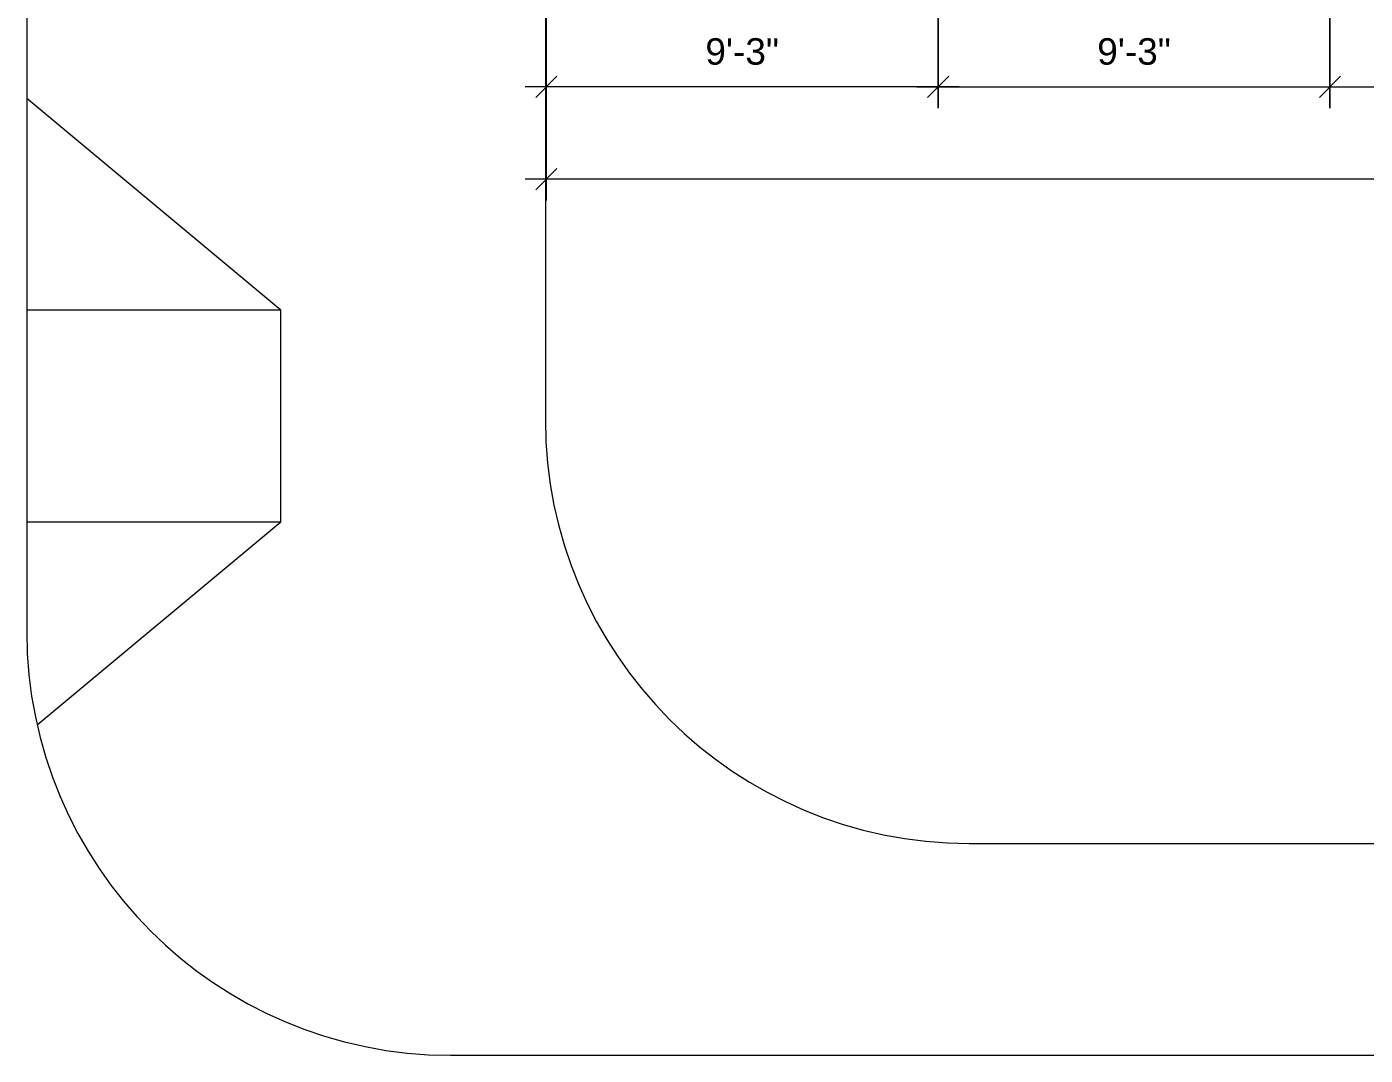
# Model space of a CAD drawing. Header units: inches. Extents: x 3 to 119514, y -26002 to 104775.
# Drawn here: x 21911.2 to 22290.4, y -23103.1 to -22811.7 of the extents above; entities that cross this region are included whole.
import ezdxf

# ---------------------------------------------------------------- set-up
doc = ezdxf.new("R2010")
doc.units = ezdxf.units.IN
doc.header["$MEASUREMENT"] = 0
for name, color, linetype, lineweight in [('15xx-Jefferson-REHAB-pr5_dwg', 8, 'Continuous', 9), ('A-DIM', 7, 'Continuous', 9), ('Conc', 7, 'Continuous', 9), ('EOP-PR', 4, 'Continuous', 9)]:
    doc.layers.add(name, color=color, linetype=linetype, lineweight=lineweight)
doc.styles.add('Arial', font='arial.ttf', dxfattribs={"height": 7.5})

# ---------------------------------------------------------------- blocks, each defined once
blk = doc.blocks.new('15xx-Jefferson-REHAB-pr5_dwg__ARCHTICK-1286411-Site Lighting Plan')
at = {"layer": 'A-DIM'}
blk.add_line((-0.5, -0.5), (0.5, 0.5), dxfattribs=at)
blk = doc.blocks.new('15xx-Jefferson-REHAB-pr5_dwg-1211969-Site Lighting Plan')
at = {"layer": 'A-DIM'}
for p, q in [((15981.22, 10130.35), (15858.22, 10130.35)), ((15969.22, 10130.35), (16092.22, 10130.35)), ((16080.22, 10130.35), (16203.22, 10130.35)), ((16255.82, 10104.19), (15858.22, 10104.19))]:
    blk.add_line(p, q, dxfattribs=at)
at = {"layer": 'A-DIM', "flags": 128}
for points in [[(15975.22, 10124.35), (15975.22, 10158.45)], [(16086.22, 10124.35), (16086.22, 10158.45)]]:
    blk.add_lwpolyline(points, close=True, dxfattribs=at)
blk.add_lwpolyline([(15864.22, 10124.35), (15864.22, 10153.95), (15864.22, 10098.19)], dxfattribs=at)
at = {"xscale": 6, "yscale": 6, "zscale": 6, "rotation": 180}
for p in [(15864.22, 10130.35), (15975.22, 10130.35), (16086.22, 10130.35), (15864.22, 10104.19)]:
    blk.add_blockref('15xx-Jefferson-REHAB-pr5_dwg__ARCHTICK-1286411-Site Lighting Plan', p, dxfattribs=at)
at = {"xscale": 6, "yscale": 6, "zscale": 6}
for p in [(15975.22, 10130.35), (16086.22, 10130.35)]:
    blk.add_blockref('15xx-Jefferson-REHAB-pr5_dwg__ARCHTICK-1286411-Site Lighting Plan', p, dxfattribs=at)
at = {"layer": 'A-DIM', "char_height": 7.5, "width": 24.7968, "attachment_point": 2, "line_spacing_factor": 0.938532, "style": 'Arial'}
for insert in [(15919.72, 10144.14), (16030.72, 10144.14)]:
    blk.add_mtext('9\'-3"', dxfattribs=dict(at, insert=insert))

msp = doc.modelspace()

# ---------------------------------------------------------------- linework, layer by layer
at = {"layer": 'Conc'}
for p, q in [((21911.23523, -19983.10055), (21911.23523, -22983.08555)), ((22058.14023, -22800.61531), (22058.14023, -22923.08555)), ((22178.14023, -23043.08555), (22811.01523, -23043.08555)), ((22031.23523, -23103.08555), (23200.60772, -23103.08555))]:
    msp.add_line(p, q, dxfattribs=at)
for centre in [(22178.14023, -22923.08555), (22031.23523, -22983.08555)]:
    msp.add_arc(centre, 120, 180, 270, dxfattribs=at)
at = {"layer": 'EOP-PR'}
for p, q in [((21983.23523, -22892.0707), (21911.23523, -22832.0707)), ((21983.23523, -22892.0707), (21911.23523, -22892.0707)), ((21983.23523, -22952.06748), (21983.23523, -22892.0707)), ((21983.23523, -22952.06748), (21911.23523, -22952.06748)), ((21983.23523, -22952.06748), (21914.20033, -23009.59656))]:
    msp.add_line(p, q, dxfattribs=at)

# ---------------------------------------------------------------- block references
at = {"layer": '15xx-Jefferson-REHAB-pr5_dwg', "color": 7}
msp.add_blockref('15xx-Jefferson-REHAB-pr5_dwg-1211969-Site Lighting Plan', (6194.17138, -32959.12678), dxfattribs=at)

doc.saveas('drawing.dxf')
